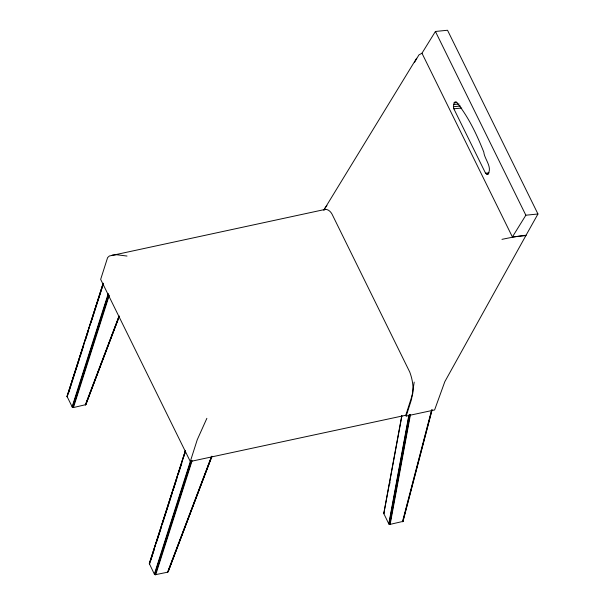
<?xml version="1.0" encoding="UTF-8"?>
<svg xmlns="http://www.w3.org/2000/svg" width="605" height="605" viewBox="0 0 605 605"><rect width="100%" height="100%" fill="white"/><g stroke="black" fill="none" stroke-linecap="round" stroke-linejoin="round"><path stroke-width="0.91" d="M453.41 106.722L454.121 102.85L455.119 101.874L456.299 101.882C468.421 116.712 476.74 134.386 483.803 152.12C484.355 159.009 492.765 167.298 487.917 174.028L486.707 174.142L485.55 173.204L453.856 108.809L453.41 106.722L460.435 106.019M414.198 382.103L411.513 399.376L406.189 416.058L434.602 409.956L444.811 381.702L526.07 235.254C517.872 236.041 509.97 237.697 501.961 239.353M432.144 409.706L403.006 521.404L389.749 524.444L388.796 523.824L383.759 513.509L401.811 415.544M383.827 513.728L401.886 415.975M389.658 484.129L390.006 482.283M388.796 523.824L408.897 415.007M389.023 524.119L409.124 415.302M389.355 524.331L409.623 414.599M389.749 524.444L410.024 414.705M390.142 524.429L410.417 414.69M103.175 283.193L67.042 396.426L72.403 407.331L73.424 407.558L85.819 404.639L118.784 317.171M403.006 521.404L403.006 520.769M402.454 521.782L431.592 410.084M402.786 521.646L431.925 409.948M67.042 396.426L103.092 283.722M67.11 396.857L103.251 283.624M68.524 393.152L79.421 358.999M79.996 357.207L83.724 345.523M85.441 340.131L88.595 330.239M90.894 323.055L103.228 284.41M72.078 406.953L108.219 293.72M72.403 407.331L108.545 294.09M72.895 407.558L108.749 295.217M73.424 407.558L109.278 295.217M211.795 456.722L168.167 571.627L167.547 572.209L155.182 574.742L154.366 574.145L149.322 563.618L185.463 450.377M149.322 563.618L185.372 450.906M149.397 564.049L185.531 450.808M150.804 560.343L154.532 548.659M156.824 541.467L161.701 526.191M162.276 524.391L172.599 492.039M173.174 490.239L176.902 478.555M178.626 473.163L181.78 463.279M184.079 456.087L185.508 451.595M154.366 574.145L197.245 439.744L206.872 418.32M154.691 574.523L190.825 461.282M155.182 574.742L191.603 460.602M155.704 574.75L192.133 460.609M405.789 415.249L412.754 393.522C413.623 386.3 412.285 378.821 409.751 372.045L332.039 214.147C330.685 211.659 328.258 209.194 325.218 209.398L109.361 255.991L107.607 257.609L100.664 279.374L190.303 461.509L405.789 415.249L406.189 416.058M85.26 405.017L118.898 316.423M85.592 404.881L119.23 316.286M85.819 404.639L119.45 316.044M167.547 572.209L211.5 456.42M211.72 456.291L168.167 571.627M167.971 571.997L211.924 456.215M414.486 62.481L418.894 54.942L421.965 53.217L435.418 31.468L447.526 30.25L537.958 213.996L525.851 235.61L512.397 236.963L421.965 53.217M383.956 512.927L383.759 513.509M323.887 209.958L416.618 58.239M512.397 236.963L525.851 215.214L537.958 213.996M324.825 208.37L326.934 205.564M323.841 210.109L325.218 209.398M67.238 396.063L67.662 395.852M149.526 563.247L149.942 563.036M454.121 102.85L456.911 102.57M453.5 104.589L459.119 104.022M453.856 108.809L461.781 108.015M485.55 173.204L489.074 172.849M486.707 174.142L488.59 173.953M112.091 255.159L116.704 254.743L127.012 256.044M435.418 31.468L525.851 215.214"/></g></svg>
